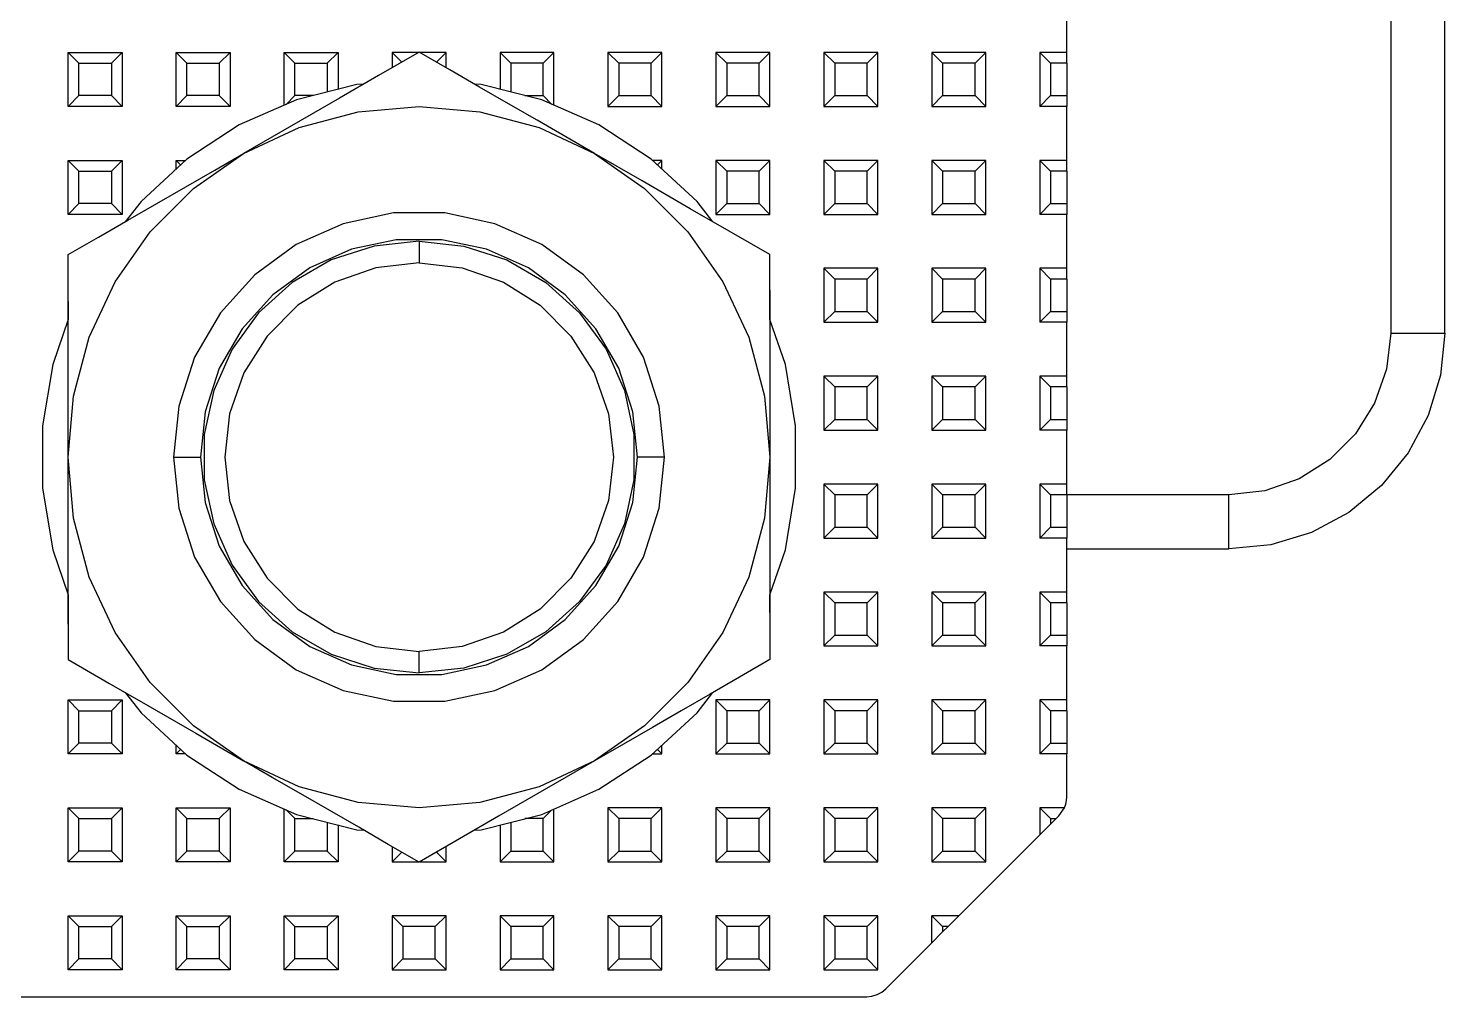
# Model space of a CAD drawing. Header units: millimetres. Extents: x 0 to 125, y 0 to 180.
# Drawn here: x 96.41 to 122.65, y 2.7 to 20.65 of the extents above; entities that cross this region are included whole.
import ezdxf

# ---------------------------------------------------------------- set-up
doc = ezdxf.new("R2010")
doc.units = ezdxf.units.MM

# ---------------------------------------------------------------- blocks, each defined once
blk = doc.blocks.new('CHINT_7200accf6e0c55f6a13e2ec68f27ea84_FACE_0')
at = {"color": 7, "linetype": 'CONTINUOUS', "true_color": 0x40d9ff}
for p, q in [((115.65, 20.2), (115.65, 21.2)), ((97.35, 20), (97.15, 20.2)), ((97.15, 20.2), (98.15, 20.2)), ((97.15, 19.2), (97.15, 20.2)), ((97.35, 20), (97.95, 20)), ((97.35, 19.4), (97.35, 20)), ((97.95, 20), (98.15, 20.2)), ((97.95, 20), (97.95, 19.4)), ((98.15, 20.2), (98.15, 19.2)), ((99.35, 20), (99.15, 20.2)), ((99.15, 20.2), (100.15, 20.2)), ((99.15, 19.2), (99.15, 20.2)), ((99.35, 20), (99.95, 20)), ((99.35, 19.4), (99.35, 20)), ((99.95, 20), (100.15, 20.2)), ((99.95, 20), (99.95, 19.4)), ((100.15, 20.2), (100.15, 19.2)), ((101.35, 20), (101.15, 20.2)), ((101.15, 20.2), (102.15, 20.2)), ((101.15, 19.221), (101.15, 20.2)), ((101.35, 20), (101.95, 20)), ((101.35, 19.4), (101.35, 20)), ((101.95, 20), (102.15, 20.2)), ((101.95, 20), (101.95, 19.466)), ((102.15, 20.2), (102.15, 19.516)), ((103.329, 20.021), (103.15, 20.2)), ((103.15, 20.2), (103.15, 19.917)), ((103.64, 20.2), (103.15, 20.2)), ((104.15, 20.2), (103.66, 20.2)), ((103.971, 20.021), (104.15, 20.2)), ((104.15, 19.917), (104.15, 20.2)), ((105.35, 20), (105.15, 20.2)), ((105.15, 20.2), (105.15, 19.516)), ((106.15, 20.2), (105.15, 20.2)), ((105.95, 20), (105.35, 20)), ((105.35, 20), (105.35, 19.466)), ((105.95, 20), (106.15, 20.2)), ((105.95, 19.4), (105.95, 20)), ((106.15, 19.221), (106.15, 20.2)), ((107.35, 20), (107.15, 20.2)), ((107.15, 20.2), (107.15, 19.2)), ((108.15, 20.2), (107.15, 20.2)), ((107.95, 20), (107.35, 20)), ((107.35, 20), (107.35, 19.4)), ((107.95, 20), (108.15, 20.2)), ((107.95, 19.4), (107.95, 20)), ((108.15, 19.2), (108.15, 20.2)), ((109.35, 20), (109.15, 20.2)), ((109.15, 20.2), (109.15, 19.2)), ((110.15, 20.2), (109.15, 20.2)), ((109.95, 20), (109.35, 20)), ((109.35, 20), (109.35, 19.4)), ((109.95, 20), (110.15, 20.2)), ((109.95, 19.4), (109.95, 20)), ((110.15, 19.2), (110.15, 20.2)), ((111.35, 20), (111.15, 20.2)), ((111.15, 20.2), (111.15, 19.2)), ((112.15, 20.2), (111.15, 20.2)), ((111.95, 20), (111.35, 20)), ((111.35, 20), (111.35, 19.4)), ((111.95, 20), (112.15, 20.2)), ((111.95, 19.4), (111.95, 20)), ((112.15, 19.2), (112.15, 20.2)), ((113.35, 20), (113.15, 20.2)), ((113.15, 20.2), (113.15, 19.2)), ((114.15, 20.2), (113.15, 20.2)), ((113.95, 20), (113.35, 20)), ((113.35, 20), (113.35, 19.4)), ((113.95, 20), (114.15, 20.2)), ((113.95, 19.4), (113.95, 20)), ((114.15, 19.2), (114.15, 20.2)), ((115.35, 20), (115.15, 20.2)), ((115.15, 20.2), (115.15, 19.2)), ((115.65, 20.2), (115.15, 20.2)), ((115.65, 20), (115.35, 20)), ((115.35, 20), (115.35, 19.4)), ((115.65, 20), (115.65, 20.2)), ((115.65, 20), (115.65, 19.4)), ((97.35, 19.4), (97.15, 19.2)), ((98.15, 19.2), (97.15, 19.2)), ((97.95, 19.4), (97.35, 19.4)), ((97.95, 19.4), (98.15, 19.2)), ((99.35, 19.4), (99.15, 19.2)), ((100.15, 19.2), (99.15, 19.2)), ((99.95, 19.4), (99.35, 19.4)), ((99.95, 19.4), (100.15, 19.2)), ((101.35, 19.4), (101.188, 19.238)), ((101.69, 19.4), (101.35, 19.4)), ((105.61, 19.4), (105.95, 19.4)), ((105.95, 19.4), (106.112, 19.238)), ((107.35, 19.4), (107.15, 19.2)), ((107.15, 19.2), (108.15, 19.2)), ((107.35, 19.4), (107.95, 19.4)), ((107.95, 19.4), (108.15, 19.2)), ((109.35, 19.4), (109.15, 19.2)), ((109.15, 19.2), (110.15, 19.2)), ((109.35, 19.4), (109.95, 19.4)), ((109.95, 19.4), (110.15, 19.2)), ((111.35, 19.4), (111.15, 19.2)), ((111.15, 19.2), (112.15, 19.2)), ((111.35, 19.4), (111.95, 19.4)), ((111.95, 19.4), (112.15, 19.2)), ((113.35, 19.4), (113.15, 19.2)), ((113.15, 19.2), (114.15, 19.2)), ((113.35, 19.4), (113.95, 19.4)), ((113.95, 19.4), (114.15, 19.2)), ((115.35, 19.4), (115.15, 19.2)), ((115.65, 19.2), (115.15, 19.2)), ((115.35, 19.4), (115.65, 19.4)), ((115.65, 19.4), (115.65, 19.2)), ((115.65, 18.2), (115.65, 19.2)), ((97.35, 18), (97.15, 18.2)), ((97.15, 18.2), (98.15, 18.2)), ((97.15, 17.2), (97.15, 18.2)), ((97.95, 18), (98.15, 18.2)), ((98.15, 18.2), (98.15, 17.2)), ((99.234, 18.116), (99.15, 18.2)), ((99.15, 18.2), (99.324, 18.2)), ((99.15, 18.039), (99.15, 18.2)), ((108.15, 18.2), (107.976, 18.2)), ((108.066, 18.116), (108.15, 18.2)), ((108.15, 18.039), (108.15, 18.2)), ((109.35, 18), (109.15, 18.2)), ((109.15, 18.2), (109.15, 17.2)), ((110.15, 18.2), (109.15, 18.2)), ((109.95, 18), (110.15, 18.2)), ((110.15, 17.2), (110.15, 18.2)), ((111.35, 18), (111.15, 18.2)), ((111.15, 18.2), (111.15, 17.2)), ((112.15, 18.2), (111.15, 18.2)), ((111.95, 18), (112.15, 18.2)), ((112.15, 17.2), (112.15, 18.2)), ((113.35, 18), (113.15, 18.2)), ((113.15, 18.2), (113.15, 17.2)), ((114.15, 18.2), (113.15, 18.2)), ((113.95, 18), (114.15, 18.2)), ((114.15, 17.2), (114.15, 18.2)), ((115.35, 18), (115.15, 18.2)), ((115.15, 18.2), (115.15, 17.2)), ((115.65, 18.2), (115.15, 18.2)), ((115.65, 18), (115.65, 18.2)), ((97.35, 18), (97.95, 18)), ((97.35, 17.4), (97.35, 18)), ((97.95, 18), (97.95, 17.4)), ((109.95, 18), (109.35, 18)), ((109.35, 18), (109.35, 17.4)), ((109.95, 17.4), (109.95, 18)), ((111.95, 18), (111.35, 18)), ((111.35, 18), (111.35, 17.4)), ((111.95, 17.4), (111.95, 18)), ((113.95, 18), (113.35, 18)), ((113.35, 18), (113.35, 17.4)), ((113.95, 17.4), (113.95, 18)), ((115.65, 18), (115.35, 18)), ((115.35, 18), (115.35, 17.4)), ((115.65, 18), (115.65, 17.4)), ((97.35, 17.4), (97.15, 17.2)), ((97.95, 17.4), (97.35, 17.4)), ((97.95, 17.4), (98.15, 17.2)), ((109.35, 17.4), (109.15, 17.2)), ((109.35, 17.4), (109.95, 17.4)), ((109.95, 17.4), (110.15, 17.2)), ((111.35, 17.4), (111.15, 17.2)), ((111.35, 17.4), (111.95, 17.4)), ((111.95, 17.4), (112.15, 17.2)), ((113.35, 17.4), (113.15, 17.2)), ((113.35, 17.4), (113.95, 17.4)), ((113.95, 17.4), (114.15, 17.2)), ((115.35, 17.4), (115.15, 17.2)), ((115.35, 17.4), (115.65, 17.4)), ((115.65, 17.4), (115.65, 17.2)), ((98.15, 17.2), (97.15, 17.2)), ((109.15, 17.2), (110.15, 17.2)), ((111.15, 17.2), (112.15, 17.2)), ((113.15, 17.2), (114.15, 17.2)), ((115.65, 17.2), (115.15, 17.2)), ((115.65, 16.2), (115.65, 17.2)), ((103.65, 16.7), (103.65, 16.3)), ((111.35, 16), (111.15, 16.2)), ((111.15, 16.2), (111.15, 15.2)), ((112.15, 16.2), (111.15, 16.2)), ((111.95, 16), (112.15, 16.2)), ((112.15, 15.2), (112.15, 16.2)), ((113.35, 16), (113.15, 16.2)), ((113.15, 16.2), (113.15, 15.2)), ((114.15, 16.2), (113.15, 16.2)), ((113.95, 16), (114.15, 16.2)), ((114.15, 15.2), (114.15, 16.2)), ((115.35, 16), (115.15, 16.2)), ((115.15, 16.2), (115.15, 15.2)), ((115.65, 16.2), (115.15, 16.2)), ((115.65, 16), (115.65, 16.2)), ((111.95, 16), (111.35, 16)), ((111.35, 16), (111.35, 15.4)), ((111.95, 15.4), (111.95, 16)), ((113.95, 16), (113.35, 16)), ((113.35, 16), (113.35, 15.4)), ((113.95, 15.4), (113.95, 16)), ((115.65, 16), (115.35, 16)), ((115.35, 16), (115.35, 15.4)), ((115.65, 16), (115.65, 15.4)), ((111.35, 15.4), (111.15, 15.2)), ((111.35, 15.4), (111.95, 15.4)), ((111.95, 15.4), (112.15, 15.2)), ((113.35, 15.4), (113.15, 15.2)), ((113.35, 15.4), (113.95, 15.4)), ((113.95, 15.4), (114.15, 15.2)), ((115.35, 15.4), (115.15, 15.2)), ((115.35, 15.4), (115.65, 15.4)), ((115.65, 15.4), (115.65, 15.2)), ((111.15, 15.2), (112.15, 15.2)), ((113.15, 15.2), (114.15, 15.2)), ((115.65, 15.2), (115.15, 15.2)), ((115.65, 14.2), (115.65, 15.2)), ((111.35, 14), (111.15, 14.2)), ((111.15, 14.2), (111.15, 13.2)), ((112.15, 14.2), (111.15, 14.2)), ((111.95, 14), (112.15, 14.2)), ((112.15, 13.2), (112.15, 14.2)), ((113.35, 14), (113.15, 14.2)), ((113.15, 14.2), (113.15, 13.2)), ((114.15, 14.2), (113.15, 14.2)), ((113.95, 14), (114.15, 14.2)), ((114.15, 13.2), (114.15, 14.2)), ((115.35, 14), (115.15, 14.2)), ((115.15, 14.2), (115.15, 13.2)), ((115.65, 14.2), (115.15, 14.2)), ((115.65, 14), (115.65, 14.2)), ((111.95, 14), (111.35, 14)), ((111.35, 14), (111.35, 13.4)), ((111.95, 13.4), (111.95, 14)), ((113.95, 14), (113.35, 14)), ((113.35, 14), (113.35, 13.4)), ((113.95, 13.4), (113.95, 14)), ((115.65, 14), (115.35, 14)), ((115.35, 14), (115.35, 13.4)), ((115.65, 14), (115.65, 13.4)), ((111.35, 13.4), (111.15, 13.2)), ((111.35, 13.4), (111.95, 13.4)), ((111.95, 13.4), (112.15, 13.2)), ((113.35, 13.4), (113.15, 13.2)), ((113.35, 13.4), (113.95, 13.4)), ((113.95, 13.4), (114.15, 13.2)), ((115.35, 13.4), (115.15, 13.2)), ((115.35, 13.4), (115.65, 13.4)), ((115.65, 13.4), (115.65, 13.2)), ((111.15, 13.2), (112.15, 13.2)), ((113.15, 13.2), (114.15, 13.2)), ((115.65, 13.2), (115.15, 13.2)), ((115.65, 12.2), (115.65, 13.2)), ((99.1, 12.7), (99.6, 12.7)), ((108.2, 12.7), (107.7, 12.7)), ((111.35, 12), (111.15, 12.2)), ((111.15, 12.2), (111.15, 11.2)), ((112.15, 12.2), (111.15, 12.2)), ((111.95, 12), (112.15, 12.2)), ((112.15, 11.2), (112.15, 12.2)), ((113.35, 12), (113.15, 12.2)), ((113.15, 12.2), (113.15, 11.2)), ((114.15, 12.2), (113.15, 12.2)), ((113.95, 12), (114.15, 12.2)), ((114.15, 11.2), (114.15, 12.2)), ((115.35, 12), (115.15, 12.2)), ((115.15, 12.2), (115.15, 11.2)), ((115.65, 12.2), (115.15, 12.2)), ((115.65, 12), (115.65, 12.2)), ((111.95, 12), (111.35, 12)), ((111.35, 12), (111.35, 11.4)), ((111.95, 11.4), (111.95, 12)), ((113.95, 12), (113.35, 12)), ((113.35, 12), (113.35, 11.4)), ((113.95, 11.4), (113.95, 12)), ((115.65, 12), (115.35, 12)), ((115.35, 12), (115.35, 11.4)), ((115.65, 12), (115.65, 11.4)), ((111.35, 11.4), (111.15, 11.2)), ((111.35, 11.4), (111.95, 11.4)), ((111.95, 11.4), (112.15, 11.2)), ((113.35, 11.4), (113.15, 11.2)), ((113.35, 11.4), (113.95, 11.4)), ((113.95, 11.4), (114.15, 11.2)), ((115.35, 11.4), (115.15, 11.2)), ((115.35, 11.4), (115.65, 11.4)), ((115.65, 11.4), (115.65, 11.2)), ((111.15, 11.2), (112.15, 11.2)), ((113.15, 11.2), (114.15, 11.2)), ((115.65, 11.2), (115.15, 11.2)), ((115.65, 10.2), (115.65, 11.2)), ((111.35, 10), (111.15, 10.2)), ((111.15, 10.2), (111.15, 9.2)), ((112.15, 10.2), (111.15, 10.2)), ((111.95, 10), (111.35, 10)), ((111.35, 10), (111.35, 9.4)), ((111.95, 10), (112.15, 10.2)), ((111.95, 9.4), (111.95, 10)), ((112.15, 9.2), (112.15, 10.2)), ((113.35, 10), (113.15, 10.2)), ((113.15, 10.2), (113.15, 9.2)), ((114.15, 10.2), (113.15, 10.2)), ((113.95, 10), (113.35, 10)), ((113.35, 10), (113.35, 9.4)), ((113.95, 10), (114.15, 10.2)), ((113.95, 9.4), (113.95, 10)), ((114.15, 9.2), (114.15, 10.2)), ((115.35, 10), (115.15, 10.2)), ((115.15, 10.2), (115.15, 9.2)), ((115.65, 10.2), (115.15, 10.2)), ((115.65, 10), (115.35, 10)), ((115.35, 10), (115.35, 9.4)), ((115.65, 10), (115.65, 10.2)), ((115.65, 10), (115.65, 9.4)), ((111.35, 9.4), (111.15, 9.2)), ((111.15, 9.2), (112.15, 9.2)), ((111.35, 9.4), (111.95, 9.4)), ((111.95, 9.4), (112.15, 9.2)), ((113.35, 9.4), (113.15, 9.2)), ((113.15, 9.2), (114.15, 9.2)), ((113.35, 9.4), (113.95, 9.4)), ((113.95, 9.4), (114.15, 9.2)), ((115.35, 9.4), (115.15, 9.2)), ((115.65, 9.2), (115.15, 9.2)), ((115.35, 9.4), (115.65, 9.4)), ((115.65, 9.4), (115.65, 9.2)), ((115.65, 8.2), (115.65, 9.2)), ((103.65, 8.7), (103.65, 9.1)), ((97.35, 8), (97.15, 8.2)), ((97.15, 8.2), (98.15, 8.2)), ((97.15, 7.2), (97.15, 8.2)), ((97.95, 8), (98.15, 8.2)), ((98.15, 8.2), (98.15, 7.2)), ((109.35, 8), (109.15, 8.2)), ((109.15, 8.2), (109.15, 7.2)), ((110.15, 8.2), (109.15, 8.2)), ((109.95, 8), (110.15, 8.2)), ((110.15, 7.2), (110.15, 8.2)), ((111.35, 8), (111.15, 8.2)), ((111.15, 8.2), (111.15, 7.2)), ((112.15, 8.2), (111.15, 8.2)), ((111.95, 8), (112.15, 8.2)), ((112.15, 7.2), (112.15, 8.2)), ((113.35, 8), (113.15, 8.2)), ((113.15, 8.2), (113.15, 7.2)), ((114.15, 8.2), (113.15, 8.2)), ((113.95, 8), (114.15, 8.2)), ((114.15, 7.2), (114.15, 8.2)), ((115.35, 8), (115.15, 8.2)), ((115.15, 8.2), (115.15, 7.2)), ((115.65, 8.2), (115.15, 8.2)), ((115.65, 8), (115.65, 8.2)), ((97.35, 8), (97.95, 8)), ((97.35, 7.4), (97.35, 8)), ((97.95, 8), (97.95, 7.4)), ((109.95, 8), (109.35, 8)), ((109.35, 8), (109.35, 7.4)), ((109.95, 7.4), (109.95, 8)), ((111.95, 8), (111.35, 8)), ((111.35, 8), (111.35, 7.4)), ((111.95, 7.4), (111.95, 8)), ((113.95, 8), (113.35, 8)), ((113.35, 8), (113.35, 7.4)), ((113.95, 7.4), (113.95, 8)), ((115.65, 8), (115.35, 8)), ((115.35, 8), (115.35, 7.4)), ((115.65, 8), (115.65, 7.4)), ((97.35, 7.4), (97.15, 7.2)), ((97.95, 7.4), (97.35, 7.4)), ((97.95, 7.4), (98.15, 7.2)), ((99.15, 7.2), (99.15, 7.361)), ((108.15, 7.2), (108.15, 7.361)), ((109.35, 7.4), (109.15, 7.2)), ((109.35, 7.4), (109.95, 7.4)), ((109.95, 7.4), (110.15, 7.2)), ((111.35, 7.4), (111.15, 7.2)), ((111.35, 7.4), (111.95, 7.4)), ((111.95, 7.4), (112.15, 7.2)), ((113.35, 7.4), (113.15, 7.2)), ((113.35, 7.4), (113.95, 7.4)), ((113.95, 7.4), (114.15, 7.2)), ((115.35, 7.4), (115.15, 7.2)), ((115.35, 7.4), (115.65, 7.4)), ((98.15, 7.2), (97.15, 7.2)), ((99.234, 7.284), (99.15, 7.2)), ((99.324, 7.2), (99.15, 7.2)), ((107.976, 7.2), (108.15, 7.2)), ((108.066, 7.284), (108.15, 7.2)), ((109.15, 7.2), (110.15, 7.2)), ((111.15, 7.2), (112.15, 7.2)), ((113.15, 7.2), (114.15, 7.2)), ((97.35, 6), (97.15, 6.2)), ((97.15, 6.2), (98.15, 6.2)), ((97.15, 5.2), (97.15, 6.2)), ((97.95, 6), (98.15, 6.2)), ((98.15, 6.2), (98.15, 5.2)), ((99.35, 6), (99.15, 6.2)), ((99.15, 6.2), (100.15, 6.2)), ((99.15, 5.2), (99.15, 6.2)), ((99.95, 6), (100.15, 6.2)), ((100.15, 6.2), (100.15, 5.2)), ((101.15, 5.2), (101.15, 6.179)), ((101.35, 6), (101.188, 6.162)), ((105.95, 6), (106.112, 6.162)), ((106.15, 5.2), (106.15, 6.179)), ((107.35, 6), (107.15, 6.2)), ((107.15, 6.2), (107.15, 5.2)), ((108.15, 6.2), (107.15, 6.2)), ((107.95, 6), (108.15, 6.2)), ((108.15, 5.2), (108.15, 6.2)), ((109.35, 6), (109.15, 6.2)), ((109.15, 6.2), (109.15, 5.2)), ((110.15, 6.2), (109.15, 6.2)), ((109.95, 6), (110.15, 6.2)), ((110.15, 5.2), (110.15, 6.2)), ((111.35, 6), (111.15, 6.2)), ((111.15, 6.2), (111.15, 5.2)), ((112.15, 6.2), (111.15, 6.2)), ((111.95, 6), (112.15, 6.2)), ((112.15, 5.2), (112.15, 6.2)), ((113.35, 6), (113.15, 6.2)), ((113.15, 6.2), (113.15, 5.2)), ((114.15, 6.2), (113.15, 6.2)), ((113.95, 6), (114.15, 6.2)), ((114.15, 5.2), (114.15, 6.2)), ((115.35, 6), (115.15, 6.2)), ((115.15, 6.2), (115.15, 5.7)), ((115.605, 6.2), (115.15, 6.2)), ((97.35, 6), (97.95, 6)), ((97.35, 5.4), (97.35, 6)), ((97.95, 6), (97.95, 5.4)), ((99.35, 6), (99.95, 6)), ((99.35, 5.4), (99.35, 6)), ((99.95, 6), (99.95, 5.4)), ((101.35, 6), (101.69, 6)), ((101.35, 5.4), (101.35, 6)), ((101.95, 5.934), (101.95, 5.4)), ((102.15, 5.884), (102.15, 5.2)), ((105.15, 5.884), (105.15, 5.2)), ((105.35, 5.934), (105.35, 5.4)), ((105.95, 6), (105.61, 6)), ((105.95, 5.4), (105.95, 6)), ((107.95, 6), (107.35, 6)), ((107.35, 6), (107.35, 5.4)), ((107.95, 5.4), (107.95, 6)), ((109.95, 6), (109.35, 6)), ((109.35, 6), (109.35, 5.4)), ((109.95, 5.4), (109.95, 6)), ((111.95, 6), (111.35, 6)), ((111.35, 6), (111.35, 5.4)), ((111.95, 5.4), (111.95, 6)), ((113.95, 6), (113.35, 6)), ((113.35, 6), (113.35, 5.4)), ((113.95, 5.4), (113.95, 6)), ((115.35, 5.9), (115.15, 5.7)), ((115.35, 6), (115.35, 5.9)), ((113.65, 4.2), (115.15, 5.7)), ((97.35, 5.4), (97.15, 5.2)), ((97.95, 5.4), (97.35, 5.4)), ((97.95, 5.4), (98.15, 5.2)), ((99.35, 5.4), (99.15, 5.2)), ((99.95, 5.4), (99.35, 5.4)), ((99.95, 5.4), (100.15, 5.2)), ((101.35, 5.4), (101.15, 5.2)), ((101.95, 5.4), (101.35, 5.4)), ((101.95, 5.4), (102.15, 5.2)), ((103.15, 5.483), (103.15, 5.2)), ((103.329, 5.379), (103.15, 5.2)), ((103.971, 5.379), (104.15, 5.2)), ((104.15, 5.2), (104.15, 5.483)), ((105.35, 5.4), (105.15, 5.2)), ((105.35, 5.4), (105.95, 5.4)), ((105.95, 5.4), (106.15, 5.2)), ((107.35, 5.4), (107.15, 5.2)), ((107.35, 5.4), (107.95, 5.4)), ((107.95, 5.4), (108.15, 5.2)), ((109.35, 5.4), (109.15, 5.2)), ((109.35, 5.4), (109.95, 5.4)), ((109.95, 5.4), (110.15, 5.2)), ((111.35, 5.4), (111.15, 5.2)), ((111.35, 5.4), (111.95, 5.4)), ((111.95, 5.4), (112.15, 5.2)), ((113.35, 5.4), (113.15, 5.2)), ((113.35, 5.4), (113.95, 5.4)), ((113.95, 5.4), (114.15, 5.2)), ((98.15, 5.2), (97.15, 5.2)), ((100.15, 5.2), (99.15, 5.2)), ((102.15, 5.2), (101.15, 5.2)), ((103.15, 5.2), (103.64, 5.2)), ((103.66, 5.2), (104.15, 5.2)), ((105.15, 5.2), (106.15, 5.2)), ((107.15, 5.2), (108.15, 5.2)), ((109.15, 5.2), (110.15, 5.2)), ((111.15, 5.2), (112.15, 5.2)), ((113.15, 5.2), (114.15, 5.2)), ((97.35, 4), (97.15, 4.2)), ((97.15, 4.2), (98.15, 4.2)), ((97.15, 3.2), (97.15, 4.2)), ((97.95, 4), (98.15, 4.2)), ((98.15, 4.2), (98.15, 3.2)), ((99.35, 4), (99.15, 4.2)), ((99.15, 4.2), (100.15, 4.2)), ((99.15, 3.2), (99.15, 4.2)), ((99.95, 4), (100.15, 4.2)), ((100.15, 4.2), (100.15, 3.2)), ((101.35, 4), (101.15, 4.2)), ((101.15, 4.2), (102.15, 4.2)), ((101.15, 3.2), (101.15, 4.2)), ((101.95, 4), (102.15, 4.2)), ((102.15, 4.2), (102.15, 3.2)), ((103.35, 4), (103.15, 4.2)), ((103.15, 4.2), (103.15, 3.2)), ((104.15, 4.2), (103.15, 4.2)), ((103.95, 4), (104.15, 4.2)), ((104.15, 3.2), (104.15, 4.2)), ((105.35, 4), (105.15, 4.2)), ((105.15, 4.2), (105.15, 3.2)), ((106.15, 4.2), (105.15, 4.2)), ((105.95, 4), (106.15, 4.2)), ((106.15, 3.2), (106.15, 4.2)), ((107.35, 4), (107.15, 4.2)), ((107.15, 4.2), (107.15, 3.2)), ((108.15, 4.2), (107.15, 4.2)), ((107.95, 4), (108.15, 4.2)), ((108.15, 3.2), (108.15, 4.2)), ((109.35, 4), (109.15, 4.2)), ((109.15, 4.2), (109.15, 3.2)), ((110.15, 4.2), (109.15, 4.2)), ((109.95, 4), (110.15, 4.2)), ((110.15, 3.2), (110.15, 4.2)), ((111.35, 4), (111.15, 4.2)), ((111.15, 4.2), (111.15, 3.2)), ((112.15, 4.2), (111.15, 4.2)), ((111.95, 4), (112.15, 4.2)), ((112.15, 3.2), (112.15, 4.2)), ((113.35, 4), (113.15, 4.2)), ((113.65, 4.2), (113.15, 4.2)), ((113.45, 4), (113.65, 4.2)), ((97.35, 4), (97.95, 4)), ((97.35, 3.4), (97.35, 4)), ((97.95, 4), (97.95, 3.4)), ((99.35, 4), (99.95, 4)), ((99.35, 3.4), (99.35, 4)), ((99.95, 4), (99.95, 3.4)), ((101.35, 4), (101.95, 4)), ((101.35, 3.4), (101.35, 4)), ((101.95, 4), (101.95, 3.4)), ((103.95, 4), (103.35, 4)), ((103.35, 4), (103.35, 3.4)), ((103.95, 3.4), (103.95, 4)), ((105.95, 4), (105.35, 4)), ((105.35, 4), (105.35, 3.4)), ((105.95, 3.4), (105.95, 4)), ((107.95, 4), (107.35, 4)), ((107.35, 4), (107.35, 3.4)), ((107.95, 3.4), (107.95, 4)), ((109.95, 4), (109.35, 4)), ((109.35, 4), (109.35, 3.4)), ((109.95, 3.4), (109.95, 4)), ((111.95, 4), (111.35, 4)), ((111.35, 4), (111.35, 3.4)), ((111.95, 3.4), (111.95, 4)), ((113.45, 4), (113.35, 4)), ((113.35, 4), (113.35, 3.9)), ((113.35, 3.9), (113.45, 4)), ((97.35, 3.4), (97.15, 3.2)), ((98.15, 3.2), (97.15, 3.2)), ((97.95, 3.4), (97.35, 3.4)), ((97.95, 3.4), (98.15, 3.2)), ((99.35, 3.4), (99.15, 3.2)), ((100.15, 3.2), (99.15, 3.2)), ((99.95, 3.4), (99.35, 3.4)), ((99.95, 3.4), (100.15, 3.2)), ((101.35, 3.4), (101.15, 3.2)), ((102.15, 3.2), (101.15, 3.2)), ((101.95, 3.4), (101.35, 3.4)), ((101.95, 3.4), (102.15, 3.2)), ((103.35, 3.4), (103.15, 3.2)), ((103.15, 3.2), (104.15, 3.2)), ((103.35, 3.4), (103.95, 3.4)), ((103.95, 3.4), (104.15, 3.2)), ((105.35, 3.4), (105.15, 3.2)), ((105.15, 3.2), (106.15, 3.2)), ((105.35, 3.4), (105.95, 3.4)), ((105.95, 3.4), (106.15, 3.2)), ((107.35, 3.4), (107.15, 3.2)), ((107.15, 3.2), (108.15, 3.2)), ((107.35, 3.4), (107.95, 3.4)), ((107.95, 3.4), (108.15, 3.2)), ((109.35, 3.4), (109.15, 3.2)), ((109.15, 3.2), (110.15, 3.2)), ((109.35, 3.4), (109.95, 3.4)), ((109.95, 3.4), (110.15, 3.2)), ((111.35, 3.4), (111.15, 3.2)), ((111.15, 3.2), (112.15, 3.2)), ((111.35, 3.4), (111.95, 3.4)), ((111.95, 3.4), (112.15, 3.2))]:
    blk.add_line(p, q, dxfattribs=at)
for points in [[(121.65, 36.064), (121.65, 15), (122.65, 15), (122.65, 38.3)], [(106.9, 18.329), (106.369, 18.636), (105.837, 18.943), (105.305, 19.25), (104.768, 19.56), (104.219, 19.877), (103.65, 20.206), (102.901, 19.773), (102.179, 19.356), (101.289, 18.842), (100.4, 18.329)], [(102.628, 19.615), (102.498, 19.605), (101.377, 19.321), (100.318, 18.856), (99.351, 18.224), (98.5, 17.441), (98.205, 17.062)], [(109.095, 17.062), (108.8, 17.441), (107.949, 18.224), (106.982, 18.856), (105.923, 19.321), (104.802, 19.605), (104.672, 19.615)], [(100.4, 18.329), (101.427, 18.808), (102.521, 19.101), (103.65, 19.2), (104.779, 19.101), (105.873, 18.808), (106.9, 18.329)], [(97.15, 15.582), (97.15, 16.453), (97.711, 16.777), (98.256, 17.091), (98.793, 17.401), (99.328, 17.71), (99.864, 18.02), (100.4, 18.329)], [(97.15, 12.7), (97.249, 13.829), (97.542, 14.923), (98.021, 15.95), (98.671, 16.878), (99.472, 17.679), (100.4, 18.329)], [(110.15, 15.796), (110.15, 16.453), (109.396, 16.888), (108.674, 17.305), (107.785, 17.818), (106.9, 18.329)], [(106.9, 18.329), (107.828, 17.679), (108.629, 16.878), (109.279, 15.95), (109.758, 14.923), (110.051, 13.829), (110.15, 12.7)], [(108.2, 12.7), (108.101, 13.646), (107.807, 14.551), (107.331, 15.374), (106.695, 16.081), (105.925, 16.64), (105.056, 17.027), (104.126, 17.225), (103.174, 17.225), (102.244, 17.027), (101.375, 16.64), (100.605, 16.081), (99.969, 15.374), (99.493, 14.551), (99.199, 13.646), (99.1, 12.7)], [(107.7, 12.7), (107.611, 13.542), (107.35, 14.347), (106.927, 15.081), (106.36, 15.71), (105.675, 16.207), (104.902, 16.552), (104.073, 16.728), (103.227, 16.728), (102.398, 16.552), (101.625, 16.207), (100.94, 15.71), (100.373, 15.081), (99.95, 14.347), (99.689, 13.542), (99.6, 12.7)], [(103.65, 16.7), (102.818, 16.613), (102.023, 16.354), (101.299, 15.936), (100.677, 15.377), (100.186, 14.7), (99.846, 13.936), (99.672, 13.118), (99.672, 12.282), (99.846, 11.464), (100.186, 10.7), (100.677, 10.023), (101.299, 9.464), (102.023, 9.046), (102.818, 8.787), (103.65, 8.7)], [(103.65, 16.7), (104.482, 16.613), (105.277, 16.354), (106.001, 15.936), (106.623, 15.377), (107.114, 14.7), (107.454, 13.936), (107.628, 13.118), (107.628, 12.282), (107.454, 11.464), (107.114, 10.7), (106.623, 10.023), (106.001, 9.464), (105.277, 9.046), (104.482, 8.787), (103.65, 8.7)], [(103.65, 16.3), (102.849, 16.21), (102.088, 15.943), (101.405, 15.515), (100.835, 14.945), (100.407, 14.262), (100.14, 13.501), (100.05, 12.7), (100.14, 11.899), (100.407, 11.138), (100.835, 10.455), (101.405, 9.885), (102.088, 9.457), (102.849, 9.19), (103.65, 9.1)], [(103.65, 16.3), (104.451, 16.21), (105.212, 15.943), (105.895, 15.515), (106.465, 14.945), (106.893, 14.262), (107.16, 13.501), (107.25, 12.7), (107.16, 11.899), (106.893, 11.138), (106.465, 10.455), (105.895, 9.885), (105.212, 9.457), (104.451, 9.19), (103.65, 9.1)], [(110.15, 9.818), (110.15, 10.149), (110.436, 10.982), (110.626, 12.122), (110.626, 13.278), (110.436, 14.418), (110.15, 15.251), (110.15, 15.796)], [(110.15, 15.796), (110.15, 15.162), (110.15, 14.542), (110.15, 13.927), (110.15, 13.313), (110.15, 12.7)], [(97.15, 15.582), (97.15, 15.251), (96.864, 14.418), (96.674, 13.278), (96.674, 12.122), (96.864, 10.982), (97.15, 10.149), (97.15, 9.604)], [(97.15, 12.7), (97.15, 13.722), (97.15, 14.748), (97.15, 15.582)], [(122.65, 15), (122.573, 14.22), (122.346, 13.469), (121.976, 12.778), (121.478, 12.172), (120.872, 11.674), (120.181, 11.304), (119.43, 11.077), (118.65, 11)], [(121.65, 15), (121.575, 14.332), (121.353, 13.698), (120.995, 13.13), (120.52, 12.655), (119.952, 12.297), (119.318, 12.075), (118.65, 12)], [(97.15, 9.604), (97.15, 10.238), (97.15, 10.858), (97.15, 11.473), (97.15, 12.087), (97.15, 12.7)], [(100.4, 7.071), (99.472, 7.721), (98.671, 8.522), (98.021, 9.45), (97.542, 10.477), (97.249, 11.571), (97.15, 12.7)], [(99.1, 12.7), (99.199, 11.754), (99.493, 10.849), (99.969, 10.026), (100.605, 9.319), (101.375, 8.76), (102.244, 8.373), (103.174, 8.175), (104.126, 8.175), (105.056, 8.373), (105.925, 8.76), (106.695, 9.319), (107.331, 10.026), (107.807, 10.849), (108.101, 11.754), (108.2, 12.7)], [(99.6, 12.7), (99.689, 11.858), (99.95, 11.053), (100.373, 10.319), (100.94, 9.69), (101.625, 9.193), (102.398, 8.848), (103.227, 8.672), (104.073, 8.672), (104.902, 8.848), (105.675, 9.193), (106.36, 9.69), (106.927, 10.319), (107.35, 11.053), (107.611, 11.858), (107.7, 12.7)], [(110.15, 12.7), (110.051, 11.571), (109.758, 10.477), (109.279, 9.45), (108.629, 8.522), (107.828, 7.721), (106.9, 7.071)], [(110.15, 12.7), (110.15, 11.678), (110.15, 10.652), (110.15, 9.818)], [(115.65, 11), (118.65, 11), (118.65, 12), (115.65, 12)], [(110.15, 9.818), (110.15, 8.947), (109.589, 8.623), (109.044, 8.309), (108.507, 7.999), (107.972, 7.69), (107.436, 7.38), (106.9, 7.071)], [(97.15, 9.604), (97.15, 8.947), (97.904, 8.512), (98.626, 8.095), (99.515, 7.582), (100.4, 7.071)], [(98.205, 8.338), (98.5, 7.959), (99.351, 7.176), (100.318, 6.544), (101.377, 6.079), (102.498, 5.795), (102.628, 5.785)], [(104.672, 5.785), (104.802, 5.795), (105.923, 6.079), (106.982, 6.544), (107.949, 7.176), (108.8, 7.959), (109.095, 8.338)], [(115.65, 7.4), (115.65, 7.2), (115.15, 7.2)], [(115.605, 6.2), (115.63, 6.267), (115.645, 6.336), (115.65, 6.407), (115.65, 7.2)], [(106.9, 7.071), (106.011, 6.558), (105.121, 6.044), (104.399, 5.627), (103.65, 5.194), (103.081, 5.523), (102.532, 5.84), (101.995, 6.15), (101.463, 6.457), (100.931, 6.764), (100.4, 7.071)], [(106.9, 7.071), (105.873, 6.592), (104.779, 6.299), (103.65, 6.2), (102.521, 6.299), (101.427, 6.592), (100.4, 7.071)], [(115.45, 6), (115.504, 6.054), (115.605, 6.2)], [(115.35, 6), (115.45, 6), (115.35, 5.9)], [(113.35, 3.9), (113.15, 3.7), (113.15, 4.2)], [(94.15, 3.7), (95.004, 2.846), (95.079, 2.784), (95.166, 2.738), (95.26, 2.71), (95.357, 2.7), (111.943, 2.7), (112.04, 2.71), (112.134, 2.738), (112.221, 2.784), (112.296, 2.846), (113.15, 3.7)]]:
    blk.add_lwpolyline(points, dxfattribs=at)
blk = doc.blocks.new('CHINT_7200accf6e0c55f6a13e2ec68f27ea84')
at = {"true_color": 0x40d9ff}
blk.add_blockref('CHINT_7200accf6e0c55f6a13e2ec68f27ea84_FACE_0', (0, 0), dxfattribs=at)

msp = doc.modelspace()

# ---------------------------------------------------------------- block references
at = {"true_color": 0x40d9ff}
msp.add_blockref('CHINT_7200accf6e0c55f6a13e2ec68f27ea84', (0, 0), dxfattribs=at)

doc.saveas('drawing.dxf')
